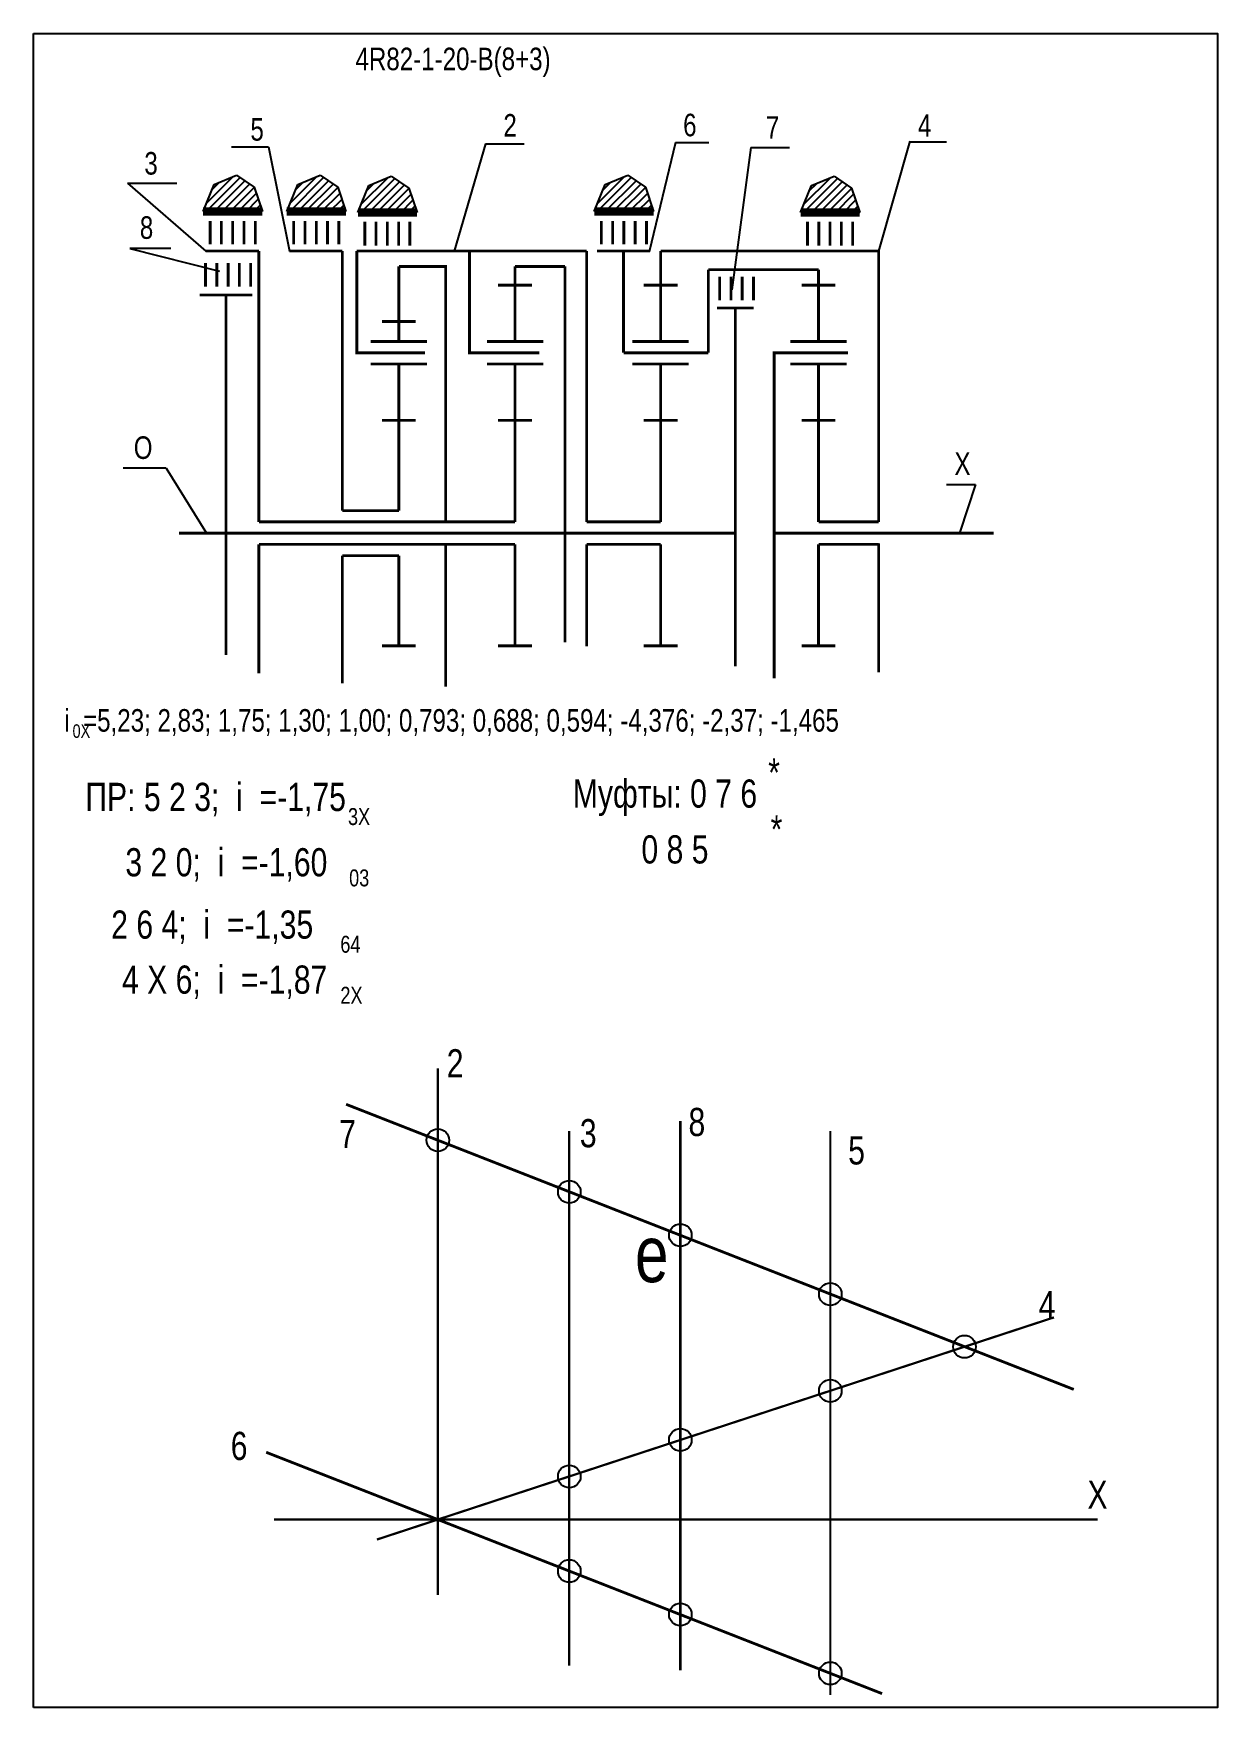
# Model space of a CAD drawing. Extents: x -352 to -142, y 153 to 450.
import ezdxf

# ---------------------------------------------------------------- set-up
doc = ezdxf.new("R2010")
doc.units = 0
doc.header["$LTSCALE"] = 15
doc.layers.get('0').update_dxf_attribs({"linetype": 'CONTINUOUS'})
doc.layers.add('DIM', color=92, linetype='CONTINUOUS')
doc.layers.add('MAIN', color=5, linetype='CONTINUOUS')
doc.styles.add('AMK', font='amk.shx', dxfattribs={"width": 0.8})

msp = doc.modelspace()

# ---------------------------------------------------------------- hatches: boundary and pattern name
at = {"layer": 'DIM'}
h = msp.add_hatch(dxfattribs=at)
h.set_pattern_fill('_USER', color=0, angle=45, style=0, pattern_type=0)
h.set_pattern_definition([(45, (-70.0962, -7.4239), (-0.7071068, 0.7071068), [])])
h.paths.add_polyline_path([(-320.39, 423.09), (-322.34, 418.27), (-311.84, 418.27), (-313.29, 422.6), (-316.4, 424.71)])
h = msp.add_hatch(dxfattribs=at)
h.set_pattern_fill('_USER', color=0, angle=45, style=0, pattern_type=0)
h.set_pattern_definition([(45, (-55.2742, -7.4239), (-0.7071068, 0.7071068), [])])
h.paths.add_polyline_path([(-305.57, 423.09), (-307.51, 418.27), (-297.02, 418.27), (-298.47, 422.6), (-301.58, 424.71)])
h = msp.add_hatch(dxfattribs=at)
h.set_pattern_fill('_USER', color=0, angle=45, style=0, pattern_type=0)
h.set_pattern_definition([(45, (-0.7153, -7.4239), (-0.7071068, 0.7071068), [])])
h.paths.add_polyline_path([(-251.01, 423.09), (-252.96, 418.27), (-242.46, 418.27), (-243.91, 422.6), (-247.02, 424.71)])
h = msp.add_hatch(dxfattribs=at)
h.set_pattern_fill('_USER', color=0, angle=45, style=0, pattern_type=0)
h.set_pattern_definition([(45, (-42.6628, -7.5975), (-0.7071068, 0.7071068), [])])
h.paths.add_polyline_path([(-292.96, 422.92), (-294.9, 418.1), (-284.41, 418.1), (-285.86, 422.42), (-288.97, 424.54)])
h = msp.add_hatch(dxfattribs=at)
h.set_pattern_fill('_USER', color=0, angle=45, style=0, pattern_type=0)
h.set_pattern_definition([(45, (35.86, -7.5975), (-0.7071068, 0.7071068), [])])
h.paths.add_polyline_path([(-214.44, 422.92), (-216.38, 418.1), (-205.88, 418.1), (-207.33, 422.42), (-210.45, 424.54)])

# ---------------------------------------------------------------- linework, layer by layer
at = {"const_width": 0.4}
for points in [[(-280.72, 266.24), (-280.72, 172.82)], [(-257.4, 255.14), (-257.4, 160.27)], [(-211.1, 255.14), (-211.1, 155.11)], [(-291.52, 182.67), (-171.44, 222.08)]]:
    msp.add_lwpolyline(points, dxfattribs=at)
at = {"layer": 'DIM', "color": 0}
for p, q in [((-197.01, 430.78), (-202.54, 411.26)), ((-197.04, 430.66), (-190.48, 430.66)), ((-317.29, 429.74), (-310.72, 429.74)), ((-310.72, 429.74), (-307.05, 411.26)), ((-272.24, 430.28), (-277.81, 411.26)), ((-272.24, 430.28), (-265.4, 430.28)), ((-238.59, 430.52), (-243.22, 411.12)), ((-238.59, 430.52), (-232.68, 430.52)), ((-225.2, 429.62), (-228.6, 404.41)), ((-225.2, 429.62), (-218.34, 429.62)), ((-320.39, 423.09), (-316.4, 424.71)), ((-316.4, 424.71), (-313.29, 422.6)), ((-305.57, 423.09), (-301.58, 424.71)), ((-301.58, 424.71), (-298.47, 422.6)), ((-251.01, 423.09), (-247.02, 424.71)), ((-247.02, 424.71), (-243.91, 422.6)), ((-335.73, 423.31), (-327.01, 423.31)), ((-335.73, 423.31), (-321.87, 411.26)), ((-322.34, 418.27), (-320.39, 423.09)), ((-313.29, 422.6), (-311.84, 418.27)), ((-307.51, 418.27), (-305.57, 423.09)), ((-298.47, 422.6), (-297.02, 418.27)), ((-294.9, 418.1), (-292.96, 422.92)), ((-292.96, 422.92), (-288.97, 424.54)), ((-288.97, 424.54), (-285.86, 422.42)), ((-285.86, 422.42), (-284.41, 418.1)), ((-252.96, 418.27), (-251.01, 423.09)), ((-243.91, 422.6), (-242.46, 418.27)), ((-216.38, 418.1), (-214.44, 422.92)), ((-214.44, 422.92), (-210.45, 424.54)), ((-210.45, 424.54), (-207.33, 422.42)), ((-207.33, 422.42), (-205.88, 418.1)), ((-321.08, 418.09), (-314.17, 418.09)), ((-306.26, 418.09), (-299.35, 418.09)), ((-251.7, 418.09), (-244.79, 418.09)), ((-328.09, 411.74), (-335.35, 411.74)), ((-335.35, 411.74), (-319.42, 407.71)), ((-328.9, 372.77), (-336.51, 372.77)), ((-328.9, 372.77), (-321.77, 361.22)), ((-190.47, 369.83), (-185.33, 369.83)), ((-185.33, 369.83), (-188.14, 361.37))]:
    msp.add_line(p, q, dxfattribs=at)
for points, const_width in [([(-312.46, 411.26), (-312.46, 363.22)], 0.5), ([(-302.14, 411.26), (-297.64, 411.26)], 0.5), ([(-297.64, 411.26), (-297.64, 365.22)], 0.5), ([(-293.04, 393.22), (-295.09, 393.22), (-295.09, 411.26)], 0.5), ([(-254.31, 411.26), (-295.09, 411.26)], 0.5), ([(-271.81, 393.22), (-275.09, 393.22), (-275.09, 411.26)], 0.5), ([(-254.31, 411.26), (-254.31, 363.22)], 0.5), ([(-247.78, 393.22), (-247.78, 411.26)], 0.5), ([(-241.2, 405.22), (-241.2, 411.26)], 0.5), ([(-202.54, 411.26), (-241.2, 411.26)], 0.5), ([(-202.54, 363.22), (-202.54, 411.26)], 0.5), ([(-287.63, 408.53), (-279.32, 408.53), (-279.32, 363.22)], 0.5), ([(-267.02, 408.53), (-258.15, 408.53)], 0.5), ([(-258.15, 361.22), (-258.15, 408.53)], 0.5), ([(-232.75, 407.96), (-213.19, 407.96)], 0.5), ([(-232.75, 407.96), (-232.75, 393.22)], 0.5), ([(-322.98, 403.47), (-313.59, 403.47)], 0.5), ([(-318.28, 403.47), (-318.28, 339.6)], 0.5), ([(-227.94, 401.15), (-227.94, 337.61)], 0.5), ([(-291.87, 393.22), (-293.04, 393.22)], 0.5), ([(-217.21, 393.22), (-221.06, 393.22), (-221.06, 361.22)], 0.5), ([(-297.64, 365.22), (-287.63, 365.22)], 0.5), ([(-312.46, 363.22), (-279.32, 363.22)], 0.5), ([(-285.17, 363.22), (-267.02, 363.22)], 0.5), ([(-241.2, 363.22), (-254.31, 363.22)], 0.5), ([(-202.54, 363.22), (-213.19, 363.22)], 0.5), ([(-326.63, 361.22), (-258.15, 361.22)], 0.5), ([(-312.46, 359.22), (-279.32, 359.22)], 0.5), ([(-312.46, 359.22), (-312.46, 336.37)], 0.5), ([(-285.17, 359.22), (-267.02, 359.22)], 0.5), ([(-279.32, 359.22), (-279.32, 333.98)], 0.5), ([(-258.15, 361.22), (-227.94, 361.22)], 0.5), ([(-258.15, 341.84), (-258.15, 361.22)], 0.5), ([(-241.2, 359.22), (-254.31, 359.22)], 0.5), ([(-254.31, 359.22), (-254.31, 341.13)], 0.5), ([(-234.9, 361.22), (-232.75, 361.22)], 0.5), ([(-221.06, 361.22), (-221.06, 335.44)], 0.5), ([(-221.06, 361.22), (-182.14, 361.22)], 0.5), ([(-202.54, 359.22), (-213.19, 359.22)], 0.5), ([(-202.54, 359.39), (-202.54, 336.51)], 0.5), ([(-297.64, 357.22), (-287.63, 357.22)], 0.5), ([(-297.64, 357.22), (-297.64, 334.58)], 0.5), ([(-167.93, 209.3), (-296.99, 259.89)], 0.5), ([(-237.7, 256.94), (-237.7, 159.48)], 0.5), ([(-201.92, 155.33), (-311.16, 198.15)], 0.5), ([(-309.78, 186.22), (-163.68, 186.22)], 0.4)]:
    msp.add_lwpolyline(points, dxfattribs=dict(at, const_width=const_width))
for centre in [(-280.72, 253.51), (-257.4, 244.37), (-237.7, 236.65), (-211.1, 226.22), (-187.29, 216.88), (-211.1, 209.07), (-237.7, 200.34), (-257.4, 193.87), (-257.4, 177.08), (-237.7, 169.36), (-211.1, 158.93)]:
    msp.add_circle(centre, 2, dxfattribs=at)
at = {"layer": 'MAIN'}
for points in [[(-352.43, 152.87), (-352.43, 449.87)], [(-352.43, 449.87), (-142.43, 449.87), (-142.43, 152.87), (-352.43, 152.87)]]:
    msp.add_lwpolyline(points, dxfattribs=at)
at = {"layer": 'MAIN', "color": 0}
for points, const_width in [([(-322.34, 418.27), (-311.84, 418.27)], 1.5), ([(-307.51, 418.27), (-297.02, 418.27)], 1.5), ([(-294.9, 418.1), (-284.41, 418.1)], 1.5), ([(-252.96, 418.27), (-242.46, 418.27)], 1.5), ([(-216.38, 418.1), (-205.88, 418.1)], 1.5), ([(-313.1, 416.62), (-313.1, 412.43)], 0.5), ([(-298.28, 416.62), (-298.28, 412.43)], 0.5), ([(-285.67, 416.45), (-285.67, 412.25)], 0.5), ([(-243.72, 416.62), (-243.72, 412.43)], 0.5), ([(-207.15, 416.45), (-207.15, 412.25)], 0.5), ([(-321.87, 411.26), (-312.46, 411.26)], 0.5), ([(-307.05, 411.26), (-297.64, 411.26)], 0.5), ([(-252.49, 411.26), (-243.08, 411.26)], 0.5), ([(-313.91, 409.17), (-313.91, 404.97)], 0.5), ([(-287.63, 395.22), (-287.63, 408.53)], 0.5), ([(-267.02, 405.22), (-267.02, 408.53)], 0.5), ([(-224.73, 406.74), (-224.73, 402.54)], 0.5), ([(-213.19, 395.22), (-213.19, 407.96)], 0.5), ([(-267.02, 405.22), (-270.02, 405.22)], 0.5), ([(-267.02, 395.22), (-267.02, 405.22)], 0.5), ([(-267.02, 405.22), (-264.02, 405.22)], 0.5), ([(-241.2, 405.22), (-244.2, 405.22)], 0.5), ([(-241.2, 395.22), (-241.2, 405.22)], 0.5), ([(-241.2, 405.22), (-238.2, 405.22)], 0.5), ([(-213.19, 405.22), (-216.19, 405.22)], 0.5), ([(-213.19, 405.22), (-210.19, 405.22)], 0.5), ([(-287.63, 398.77), (-287.63, 402.08)], 0.5), ([(-231.22, 401.15), (-224.67, 401.15)], 0.5), ([(-287.63, 398.77), (-290.63, 398.77)], 0.5), ([(-287.63, 398.77), (-284.63, 398.77)], 0.5), ([(-282.97, 393.22), (-291.87, 393.22)], 0.5), ([(-262.71, 393.22), (-271.81, 393.22)], 0.5), ([(-232.75, 393.22), (-247.78, 393.22)], 0.5), ([(-207.95, 393.22), (-217.21, 393.22)], 0.5), ([(-287.63, 391.22), (-292.63, 391.22)], 0.5), ([(-287.63, 381.22), (-287.63, 391.22), (-282.63, 391.22)], 0.5), ([(-267.02, 391.22), (-272.02, 391.22)], 0.5), ([(-267.02, 381.22), (-267.02, 391.22), (-262.02, 391.22)], 0.5), ([(-241.2, 391.22), (-246.2, 391.22)], 0.5), ([(-241.2, 381.22), (-241.2, 391.22), (-236.2, 391.22)], 0.5), ([(-213.19, 391.22), (-218.19, 391.22)], 0.5), ([(-213.19, 381.22), (-213.19, 391.22), (-208.19, 391.22)], 0.5), ([(-287.63, 381.22), (-290.63, 381.22)], 0.5), ([(-287.63, 365.22), (-287.63, 381.22)], 0.5), ([(-287.63, 381.22), (-284.63, 381.22)], 0.5), ([(-267.02, 381.22), (-270.02, 381.22)], 0.5), ([(-267.02, 363.22), (-267.02, 381.22)], 0.5), ([(-267.02, 381.22), (-264.02, 381.22)], 0.5), ([(-241.2, 381.22), (-244.2, 381.22)], 0.5), ([(-241.2, 363.22), (-241.2, 381.22)], 0.5), ([(-241.2, 381.22), (-238.2, 381.22)], 0.5), ([(-213.19, 381.22), (-216.19, 381.22)], 0.5), ([(-213.19, 363.22), (-213.19, 381.22)], 0.5), ([(-213.19, 381.22), (-210.19, 381.22)], 0.5), ([(-267.02, 359.22), (-267.02, 341.22)], 0.5), ([(-241.2, 359.22), (-241.2, 341.22)], 0.5), ([(-213.19, 359.22), (-213.19, 341.22)], 0.5), ([(-287.63, 357.22), (-287.63, 341.22)], 0.5), ([(-287.63, 341.22), (-290.63, 341.22)], 0.5), ([(-287.63, 341.22), (-284.63, 341.22)], 0.5), ([(-267.02, 341.22), (-270.02, 341.22)], 0.5), ([(-267.02, 341.22), (-264.02, 341.22)], 0.5), ([(-241.2, 341.22), (-244.2, 341.22)], 0.5), ([(-241.2, 341.22), (-238.2, 341.22)], 0.5), ([(-213.19, 341.22), (-216.19, 341.22)], 0.5), ([(-213.19, 341.22), (-210.19, 341.22)], 0.5)]:
    msp.add_lwpolyline(points, dxfattribs=dict(at, const_width=const_width))
for points in [[(-321.1, 416.62, 0.5, 0.5, 0), (-321.1, 412.43, 0.5, 0.5, 0)], [(-319.1, 416.62, 0.5, 0.5, 0), (-319.1, 412.43, 0.5, 0.5, 0)], [(-317.1, 416.62, 0.5, 0.5, 0), (-317.1, 412.43, 0.5, 0.5, 0)], [(-315.1, 416.62, 0.5, 0.5, 0), (-315.1, 412.43, 0.5, 0.5, 0)], [(-306.28, 416.62, 0.5, 0.5, 0), (-306.28, 412.43, 0.5, 0.5, 0)], [(-304.28, 416.62, 0.5, 0.5, 0), (-304.28, 412.43, 0.5, 0.5, 0)], [(-302.28, 416.62, 0.5, 0.5, 0), (-302.28, 412.43, 0.5, 0.5, 0)], [(-300.28, 416.62, 0.5, 0.5, 0), (-300.28, 412.43, 0.5, 0.5, 0)], [(-293.67, 416.45, 0.5, 0.5, 0), (-293.67, 412.25, 0.5, 0.5, 0)], [(-291.67, 416.45, 0.5, 0.5, 0), (-291.67, 412.25, 0.5, 0.5, 0)], [(-289.67, 416.45, 0.5, 0.5, 0), (-289.67, 412.25, 0.5, 0.5, 0)], [(-287.67, 416.45, 0.5, 0.5, 0), (-287.67, 412.25, 0.5, 0.5, 0)], [(-251.72, 416.62, 0.5, 0.5, 0), (-251.72, 412.43, 0.5, 0.5, 0)], [(-249.72, 416.62, 0.5, 0.5, 0), (-249.72, 412.43, 0.5, 0.5, 0)], [(-247.72, 416.62, 0.5, 0.5, 0), (-247.72, 412.43, 0.5, 0.5, 0)], [(-245.72, 416.62, 0.5, 0.5, 0), (-245.72, 412.43, 0.5, 0.5, 0)], [(-215.15, 416.45, 0.5, 0.5, 0), (-215.15, 412.25, 0.5, 0.5, 0)], [(-213.15, 416.45, 0.5, 0.5, 0), (-213.15, 412.25, 0.5, 0.5, 0)], [(-211.15, 416.45, 0.5, 0.5, 0), (-211.15, 412.25, 0.5, 0.5, 0)], [(-209.15, 416.45, 0.5, 0.5, 0), (-209.15, 412.25, 0.5, 0.5, 0)], [(-321.91, 409.17, 0.5, 0.5, 0), (-321.91, 404.97, 0.5, 0.5, 0)], [(-319.91, 409.17, 0.5, 0.5, 0), (-319.91, 404.97, 0.5, 0.5, 0)], [(-317.91, 409.17, 0.5, 0.5, 0), (-317.91, 404.97, 0.5, 0.5, 0)], [(-315.91, 409.17, 0.5, 0.5, 0), (-315.91, 404.97, 0.5, 0.5, 0)], [(-230.73, 406.74, 0.5, 0.5, 0), (-230.73, 402.54, 0.5, 0.5, 0)], [(-228.73, 406.74, 0.5, 0.5, 0), (-228.73, 402.54, 0.5, 0.5, 0)], [(-226.73, 406.74, 0.5, 0.5, 0), (-226.73, 402.54, 0.5, 0.5, 0)], [(-282.63, 395.22, 0.5, 0.5, 0), (-292.63, 395.22, 0.5, 0.5, 0)], [(-262.02, 395.22, 0.5, 0.5, 0), (-272.02, 395.22, 0.5, 0.5, 0)], [(-236.2, 395.22, 0.5, 0.5, 0), (-246.2, 395.22, 0.5, 0.5, 0)], [(-208.19, 395.22, 0.5, 0.5, 0), (-218.19, 395.22, 0.5, 0.5, 0)]]:
    msp.add_lwpolyline(points, format="xyseb", dxfattribs=at)

# ---------------------------------------------------------------- texts
at = {"layer": 'DIM', "color": 0, "style": 'AMK', "width": 0.8}
for s, height, p in [('4R82-1-20-B(8+3)', 4, (-295.32, 443.35)), ('5', 4, (-313.96, 430.85)), ('2', 4, (-269.09, 431.57)), ('6', 4, (-237.21, 431.63)), ('7', 4, (-222.53, 431.18)), ('4', 4, (-195.56, 431.54)), ('3', 4, (-332.77, 424.83)), ('8', 4, (-333.57, 413.43)), ('O', 4, (-334.65, 374.39)), ('X', 4, (-189.09, 371.55)), ('i  =5,23; 2,83; 1,75; 1,30; 1,00; 0,793; 0,688; 0,594; -4,376; -2,37; -1,465', 4, (-346.97, 326)), ('0X', 2.4, (-345.5, 324.9)), ('*', 5, (-222.12, 316.25)), (' ПР: 5 2 3;  i  =-1,75', 5, (-344.72, 311.92)), ('Муфты: 0 7 6', 5, (-256.78, 312.52)), ('3X', 3, (-296.65, 309.43)), ('*', 5, (-221.69, 306.18)), ('       0 8 5', 5, (-255.01, 302.61)), ('    3 2 0;  i  =-1,60', 5, (-342.08, 300.33)), ('03', 3, (-296.45, 298.55)), ('     2 6 4;  i  =-1,35', 5, (-346.08, 289.27)), ('64', 3, (-298.01, 286.78)), ('    4 X 6;  i  =-1,87', 5, (-342.68, 279.51)), ('2X', 3, (-298, 277.73)), ('2', 5, (-279.14, 264.66)), ('8', 5, (-236.26, 254.25)), ('7', 5, (-298.21, 252.12)), ('3', 5, (-255.53, 252.26)), ('5', 5, (-207.94, 249.21)), ('e', 10, (-245.75, 228.33)), ('4', 5, (-174.15, 221.76)), ('6', 5, (-317.45, 196.78)), ('X', 5, (-165.5, 188.14))]:
    msp.add_text(s, height=height, dxfattribs=at).set_placement(p)

doc.saveas('drawing.dxf')
